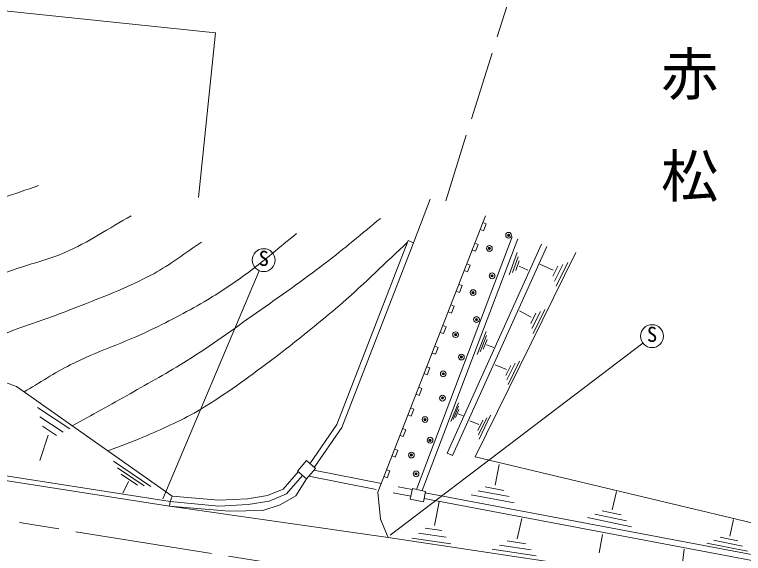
# Model space of a CAD drawing. Units: millimetres, scale not verified. Extents: x 40000 to 317837911, y 20000 to 311631276.
# Drawn here: x 474076 to 537716, y 266208 to 313225 of the extents above; entities that cross this region are included whole.
import ezdxf
from ezdxf.enums import TextEntityAlignment as Align

# ---------------------------------------------------------------- set-up
doc = ezdxf.new("R2010")
doc.units = ezdxf.units.MM
doc.header["$LTSCALE"] = 1000
doc.header["$PDMODE"] = 32
doc.header["$PDSIZE"] = 500
doc.linetypes.add('CHAIN', pattern=[18.5, 12, -1.5, 3.5, -1.5])
doc.linetypes.add('DASHED', pattern=[7.5, 6, -1.5])
for name, color, linetype, lineweight in [('M-BGD', 7, 'Continuous', 13), ('M-BGD-EXST', 7, 'Continuous', 13), ('M-BMK', 2, 'CHAIN', 13), ('M-STR-HTXT', 7, 'Continuous', 13)]:
    doc.layers.add(name, color=color, linetype=linetype, lineweight=lineweight)
doc.layers.add('M-BMK-HTXT', color=7, linetype='Continuous')
doc.styles.add('@ＭＳ ゴシック', font='')
doc.styles.add('ＭＳ ゴシック', font='')
doc.styles.get('@ＭＳ ゴシック').set_extended_font_data('@MS Gothic')
doc.styles.get('ＭＳ ゴシック').set_extended_font_data('MS Gothic')

msp = doc.modelspace()

# ---------------------------------------------------------------- linework, layer by layer
at = {"layer": 'M-BGD', "linetype": 'DASHED'}
for p, q in [((511720, 296984), (519090, 320431)), ((500215, 273477), (508800, 271783)), ((499765, 272955), (508679, 271196))]:
    msp.add_line(p, q, dxfattribs=at)
at = {"layer": 'M-BGD'}
for p, q in [((508909, 293323), (510367, 297130)), ((505805, 271558), (515206, 295673)), ((515252, 294965), (514973, 295074)), ((515252, 294965), (515019, 294366)), ((514739, 294475), (515019, 294366)), ((508443, 293503), (508909, 293323)), ((509164, 271789), (517537, 293831)), ((509660, 271687), (518005, 293653)), ((511848, 274945), (520098, 293206)), ((512304, 274739), (520554, 293000)), ((514552, 293168), (514272, 293277)), ((514552, 293168), (514318, 292569)), ((514039, 292678), (514318, 292569)), ((514294, 274645), (523088, 292452)), ((517254, 290523), (517953, 292463)), ((513852, 291371), (513572, 291480)), ((517549, 290715), (518049, 292101)), ((517844, 290908), (518144, 291739)), ((522383, 291581), (521373, 289541)), ((445508, 291424), (474243, 280764)), ((513339, 290882), (513618, 290773)), ((513852, 291371), (513618, 290773)), ((518124, 291267), (518905, 290927)), ((521103, 290910), (519941, 291433)), ((521513, 291260), (521081, 290386)), ((521948, 291420), (521227, 289963)), ((513151, 289575), (512872, 289684)), ((513151, 289575), (512918, 288976)), ((512638, 289085), (512918, 288976)), ((512451, 287778), (512171, 287887)), ((512451, 287778), (512217, 287179)), ((511938, 287288), (512217, 287179)), ((519188, 286812), (518159, 287369)), ((519580, 287165), (519139, 286274)), ((519985, 287323), (519250, 285838)), ((520389, 287480), (519360, 285401)), ((511750, 285981), (511471, 286090)), ((511750, 285981), (511517, 285383)), ((511237, 285492), (511517, 285383)), ((514454, 283570), (515246, 285576)), ((514727, 283795), (515293, 285228)), ((515000, 284021), (515340, 284881)), ((511050, 284185), (510770, 284294)), ((511050, 284185), (510816, 283586)), ((515277, 284411), (515916, 284167)), ((510537, 283695), (510816, 283586)), ((517021, 282244), (516042, 282660)), ((517399, 282612), (516969, 281738)), ((517787, 282799), (517070, 281343)), ((518175, 282987), (517171, 280947)), ((510349, 282388), (510070, 282497)), ((510349, 282388), (510116, 281789)), ((509836, 281898), (510116, 281789)), ((474243, 280764), (487825, 271217)), ((509649, 280591), (509369, 280700)), ((509136, 280102), (509415, 279993)), ((509649, 280591), (509415, 279993)), ((476071, 278943), (478892, 277092)), ((508948, 278795), (508669, 278904)), ((508948, 278795), (508715, 278196)), ((512177, 277707), (512828, 279339)), ((512380, 277891), (512845, 279057)), ((512582, 278076), (512861, 278775)), ((476293, 278122), (478308, 276799)), ((508435, 278305), (508715, 278196)), ((512794, 278393), (513232, 278199)), ((515640, 278264), (514643, 276185)), ((514619, 277445), (513836, 277776)), ((514963, 277835), (514536, 276944)), ((515302, 278050), (514590, 276565)), ((476514, 277300), (477723, 276507)), ((508248, 276998), (507969, 277107)), ((508248, 276998), (508015, 276399)), ((476998, 276533), (476272, 274305)), ((507735, 276508), (508015, 276399)), ((507548, 275201), (507268, 275310)), ((507548, 275201), (507314, 274603)), ((511848, 274945), (512304, 274739)), ((499553, 274301), (498768, 273389)), ((499553, 274301), (500341, 273623)), ((507035, 274712), (507314, 274603)), ((566299, 262216), (514294, 274645)), ((482702, 274256), (485979, 272049)), ((483049, 273690), (485389, 272113)), ((516043, 272164), (516378, 273963)), ((483395, 273123), (484799, 272177)), ((499555, 272711), (498768, 273389)), ((500341, 273623), (499555, 272711)), ((506847, 273405), (506568, 273514)), ((506847, 273405), (506614, 272806)), ((484016, 272482), (483528, 271477)), ((498648, 271228), (499555, 272711)), ((506334, 272915), (506614, 272806)), ((508816, 271861), (508626, 270939)), ((508816, 271861), (509967, 271624)), ((516796, 271711), (515179, 272017)), ((487825, 271217), (487672, 270729)), ((497271, 270455), (498648, 271228)), ((506017, 269196), (505805, 271558)), ((509777, 270702), (509967, 271624)), ((517706, 270608), (513934, 271321)), ((517251, 271160), (514557, 271669)), ((526267, 270011), (526632, 271615)), ((487610, 270334), (487672, 270729)), ((508626, 270939), (509777, 270702)), ((510736, 268650), (511156, 270695)), ((487610, 270334), (492821, 269889)), ((487610, 270334), (506700, 267583)), ((492821, 269889), (495744, 269946)), ((495744, 269946), (497271, 270455)), ((527033, 269570), (525379, 269918)), ((517965, 267476), (518355, 269267)), ((527954, 268536), (524093, 269348)), ((527494, 269053), (524736, 269633)), ((506700, 267583), (506017, 269196)), ((536518, 267708), (536857, 269154)), ((511774, 267621), (509349, 267975)), ((511394, 268203), (509939, 268415)), ((565770, 258785), (506700, 267583)), ((512154, 267039), (508758, 267534)), ((518723, 267050), (517076, 267305)), ((525124, 266271), (525412, 267866)), ((537649, 266854), (535103, 267356)), ((537225, 267316), (535697, 267617)), ((519174, 266518), (516430, 266942)), ((538073, 266392), (534509, 267094)), ((519625, 265985), (515784, 266579)), ((532367, 265137), (532554, 266579))]:
    msp.add_line(p, q, dxfattribs=at)
for points in [[(268263, 306587), (277341, 305364), (344916, 294062), (392465, 286052), (454321, 275945), (487672, 270729)], [(268751, 306118), (277281, 304969), (344850, 293667), (392399, 285657), (454258, 275550), (487610, 270334)], [(499864, 274033), (502213, 277444), (508443, 293503)], [(500245, 273705), (502658, 277209), (508909, 293323)], [(487826, 271217), (491905, 270841), (494422, 270985), (496160, 271249), (497523, 271821), (498839, 273331)], [(487672, 270729), (491897, 270340), (494474, 270487), (496297, 270764), (497824, 271405), (499216, 273003)], [(566020, 260404), (538414, 266122), (509940, 271492)], [(565918, 259915), (538317, 265632), (509839, 271003)]]:
    msp.add_lwpolyline(points, dxfattribs=at)
for centre, radius in [((517210, 293970), 100), ((517210, 293970), 60), ((515534, 292825), 100), ((515534, 292825), 60), ((515767, 290428), 100), ((515767, 290428), 60), ((514113, 288964), 100), ((514113, 288964), 60), ((514410, 286609), 100), ((514410, 286609), 60), ((512585, 285294), 100), ((512585, 285294), 60), ((513094, 283342), 100), ((513094, 283342), 60), ((511503, 281879), 100), ((511503, 281879), 60), ((511440, 279757), 100), ((511440, 279757), 60), ((509912, 277890), 100), ((509912, 277890), 60), ((510358, 276087), 100), ((510358, 276087), 60), ((508724, 274793), 100), ((508724, 274793), 60), ((509138, 273153), 100), ((509138, 273153), 60)]:
    msp.add_circle(centre, radius, dxfattribs=at)
for points, knots in [([(363235, 302808), (364606, 303037), (365987, 303217), (367350, 303494), (369345, 303900), (371333, 304358), (373290, 304922), (375398, 305531), (377471, 306261), (379527, 307030), (381269, 307681), (382903, 308630), (384689, 309151), (385737, 309457), (386823, 309663), (387913, 309731), (390910, 309918), (393973, 309884), (396908, 309250), (398239, 308963), (399479, 308341), (400712, 307765), (402018, 307155), (403264, 306422), (404503, 305686), (405808, 304910), (407032, 304003), (408335, 303225), (409848, 302322), (411378, 301442), (412960, 300666), (415024, 299653), (417171, 298816), (419296, 297936), (421405, 297062), (423475, 296068), (425660, 295404), (427035, 294987), (428455, 294721), (429874, 294499), (433436, 293943), (437044, 293731), (440637, 293439), (443339, 293218), (446044, 292966), (448755, 292915), (451909, 292856), (455079, 292836), (458216, 293170), (460124, 293373), (462014, 293756), (463873, 294231), (465881, 294743), (467817, 295504), (469785, 296154), (471919, 296859), (474046, 297585), (476177, 298300)], [0, 0, 0, 0, 1, 1, 1, 2, 2, 2, 3, 3, 3, 4, 4, 4, 5, 5, 5, 6, 6, 6, 7, 7, 7, 8, 8, 8, 9, 9, 9, 10, 10, 10, 11, 11, 11, 12, 12, 12, 13, 13, 13, 14, 14, 14, 15, 15, 15, 16, 16, 16, 17, 17, 17, 18, 18, 18, 19, 19, 19, 19]), ([(458234, 286703), (461372, 287349), (464567, 287767), (467649, 288641), (469894, 289277), (472023, 290268), (474226, 291038), (475633, 291530), (477103, 291859), (478468, 292459), (480488, 293347), (482329, 294595), (484260, 295662)], [0, 0, 0, 0, 1, 1, 1, 2, 2, 2, 3, 3, 3, 4, 4, 4, 4]), ([(479118, 277337), (480798, 278273), (482485, 279194), (484156, 280144), (485824, 281092), (487513, 282004), (489134, 283029), (491209, 284341), (493195, 285788), (495201, 287201), (497217, 288621), (499240, 290032), (501198, 291529), (502841, 292785), (504413, 294131), (506020, 295432)], [0, 0, 0, 0, 1, 1, 1, 2, 2, 2, 3, 3, 3, 4, 4, 4, 5, 5, 5, 5]), ([(474901, 280302), (476249, 281088), (477552, 281956), (478944, 282661), (481227, 283817), (483683, 284604), (485987, 285716), (487667, 286526), (489323, 287390), (490923, 288347), (492120, 289062), (493279, 289842), (494402, 290666), (495881, 291751), (497259, 292967), (498688, 294117)], [0, 0, 0, 0, 1, 1, 1, 2, 2, 2, 3, 3, 3, 4, 4, 4, 5, 5, 5, 5]), ([(467998, 283081), (469879, 283903), (471735, 284785), (473641, 285546), (475394, 286246), (477211, 286780), (478966, 287477), (481415, 288450), (483903, 289363), (486221, 290617), (487689, 291411), (489007, 292455), (490400, 293374)], [0, 0, 0, 0, 1, 1, 1, 2, 2, 2, 3, 3, 3, 4, 4, 4, 4]), ([(482223, 275155), (483243, 275550), (484279, 275907), (485282, 276341), (486894, 277040), (488512, 277744), (490034, 278623), (492118, 279826), (494060, 281263), (495993, 282696), (498295, 284403), (500527, 286207), (502696, 288080), (504655, 289771), (506491, 291600), (508388, 293361)], [0, 0, 0, 0, 1, 1, 1, 2, 2, 2, 3, 3, 3, 4, 4, 4, 5, 5, 5, 5]), ([(359991, 271797), (361877, 272508), (363733, 273306), (365650, 273930), (367100, 274403), (368565, 274854), (370062, 275147), (371758, 275478), (373485, 275653), (375210, 275755), (376829, 275850), (378457, 275860), (380075, 275755), (381897, 275637), (383717, 275412), (385506, 275048), (387549, 274631), (389576, 274090), (391531, 273365), (393663, 272574), (395703, 271541), (397711, 270472), (399495, 269523), (401182, 268404), (402908, 267354), (404647, 266297), (406304, 265096), (408106, 264151), (411081, 262590), (414210, 261334), (417334, 260099), (421643, 258395), (426086, 257048), (430444, 255474), (435166, 253769), (439752, 251659), (444573, 250256), (447337, 249451), (450155, 248761), (453016, 248431), (455130, 248188), (457278, 248176), (459401, 248325), (461387, 248465), (463371, 248762), (465299, 249259), (467651, 249865), (469929, 250758), (472151, 251741), (474277, 252681), (476263, 253911), (478320, 254997)], [0, 0, 0, 0, 1, 1, 1, 2, 2, 2, 3, 3, 3, 4, 4, 4, 5, 5, 5, 6, 6, 6, 7, 7, 7, 8, 8, 8, 9, 9, 9, 10, 10, 10, 11, 11, 11, 12, 12, 12, 13, 13, 13, 14, 14, 14, 15, 15, 15, 16, 16, 16, 17, 17, 17, 17])]:
    msp.add_open_spline(points, degree=3, knots=knots, dxfattribs=at)
for p in [(517210, 293970), (515534, 292825), (515767, 290428), (514113, 288964), (514410, 286609), (512585, 285294), (513094, 283342), (511503, 281879), (511440, 279757), (509912, 277890), (510358, 276087), (508724, 274793), (509138, 273153)]:
    msp.add_point(p, dxfattribs=at)
at = {"layer": 'M-BGD-EXST'}
for p, q in [((495442, 290878), (487019, 270982)), ((528940, 284563), (506878, 267808))]:
    msp.add_line(p, q, dxfattribs=at)
for centre in [(495832, 291799), (529737, 285168)]:
    msp.add_circle(centre, 1000, dxfattribs=at)
at = {"layer": 'M-BMK'}
msp.add_line((564349, 254488), (470920, 269468), dxfattribs=at)
at = {"layer": 'M-STR-HTXT'}
for p, q in [((272375, 334270), (491625, 311644)), ((491625, 311644), (490129, 297261))]:
    msp.add_line(p, q, dxfattribs=at)

# ---------------------------------------------------------------- texts
at = {"layer": 'M-BGD-EXST', "style": 'ＭＳ ゴシック'}
for p in [(495832, 290899), (529737, 284268)]:
    msp.add_text('S', height=1320, dxfattribs=at).set_placement(p, align=Align.BOTTOM_CENTER)
at = {"layer": 'M-BMK-HTXT', "insert": (530659, 306152), "char_height": 3666, "attachment_point": 8, "rotation": 270, "style": '@ＭＳ ゴシック'}
msp.add_mtext('\\T1.78;字赤松', dxfattribs=at)

doc.saveas('drawing.dxf')
